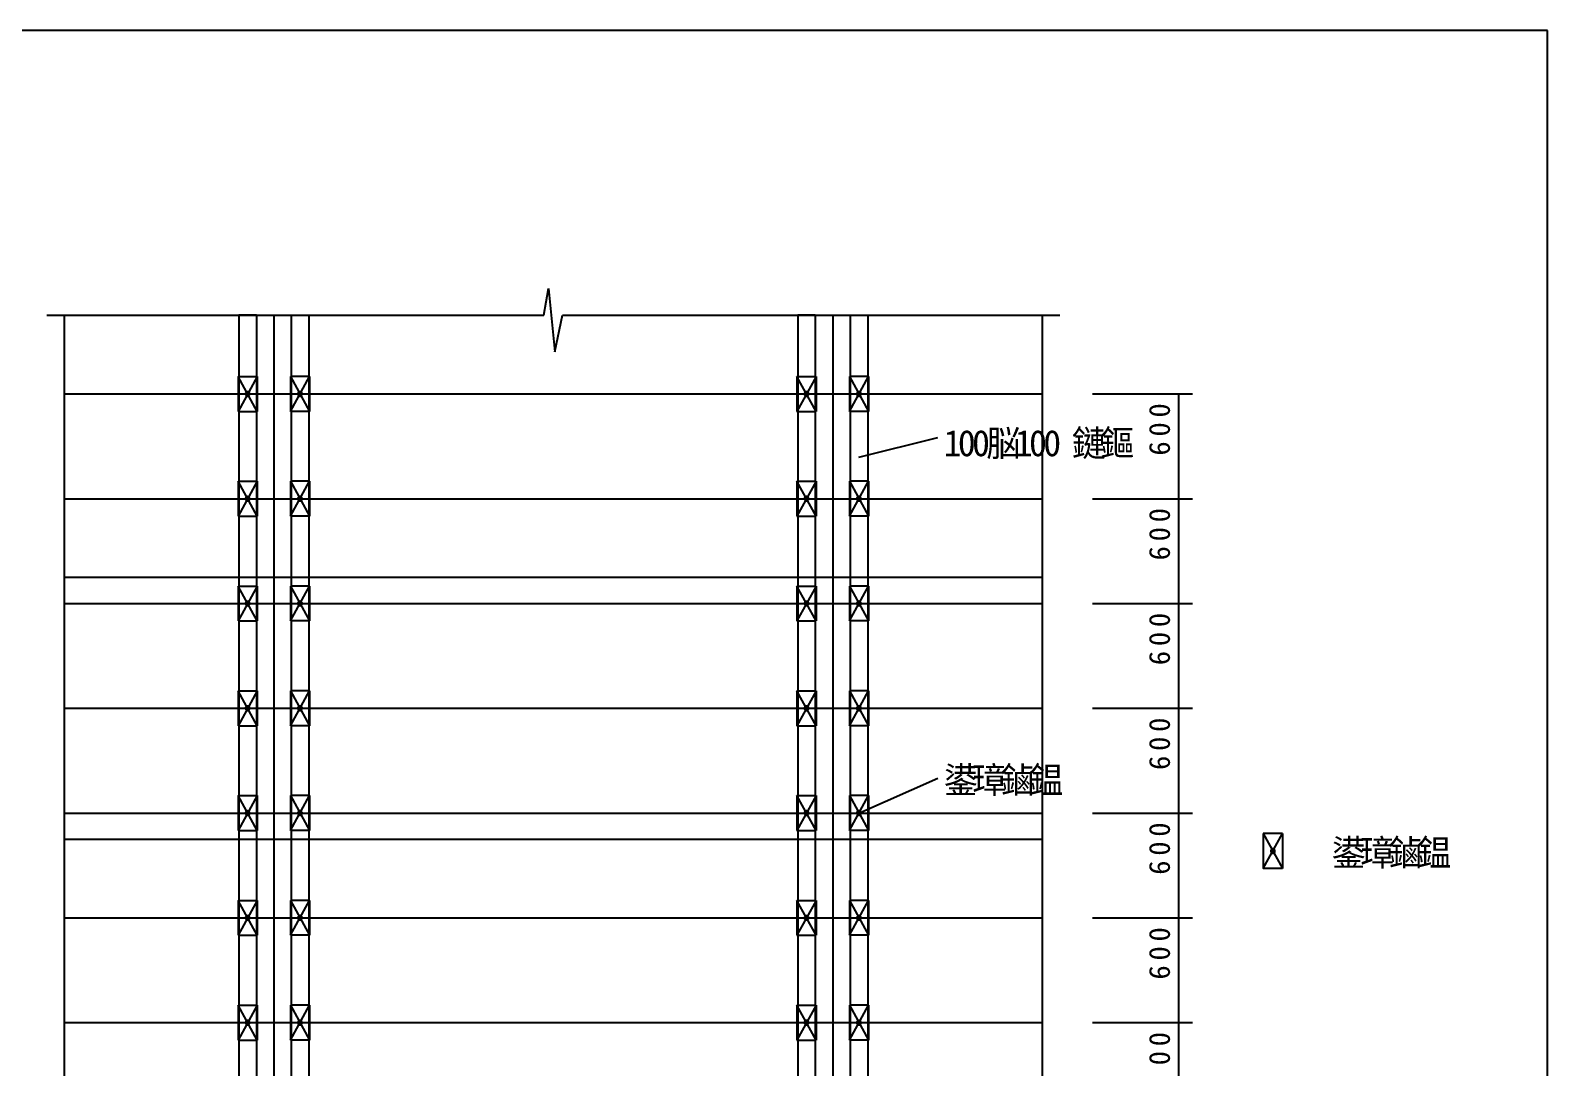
# Model space of a CAD drawing. Header units: metres. Extents: x 0 to 420, y 0 to 297.
# Drawn here: x 202.8 to 420, y 148.5 to 297 of the extents above; entities that cross this region are included whole.
import ezdxf

# ---------------------------------------------------------------- set-up
doc = ezdxf.new("R2010")
doc.units = ezdxf.units.M

msp = doc.modelspace()

# ---------------------------------------------------------------- linework, layer by layer
for p, q in [((420, 297), (0, 297)), ((420, 0), (420, 297)), ((276.3, 256.21), (276.98, 260.05)), ((276.98, 260.05), (277.91, 250.96)), ((205.17, 256.21), (276.3, 256.21)), ((207.67, 256.21), (207.67, 68.71)), ((232.67, 256.21), (232.67, 68.71)), ((235.17, 256.21), (232.67, 256.21)), ((235.17, 256.21), (235.17, 68.71)), ((237.67, 256.21), (237.67, 68.71)), ((240.17, 256.21), (240.17, 68.71)), ((240.17, 256.21), (242.67, 256.21)), ((242.67, 256.21), (242.67, 68.71)), ((277.91, 250.96), (279.01, 256.21)), ((279.01, 256.21), (350.17, 256.21)), ((312.67, 256.21), (312.67, 68.71)), ((315.17, 256.21), (312.67, 256.21)), ((315.17, 256.21), (315.17, 68.71)), ((317.67, 256.21), (317.67, 68.71)), ((320.17, 256.21), (320.17, 68.71)), ((320.17, 256.21), (322.67, 256.21)), ((322.67, 256.21), (322.67, 68.71)), ((347.67, 256.21), (347.67, 68.71)), ((232.55, 247.46), (232.55, 242.46)), ((235.3, 242.46), (232.55, 247.46)), ((235.3, 247.46), (232.55, 242.46)), ((232.55, 247.46), (235.3, 247.46)), ((235.3, 247.46), (235.3, 242.46)), ((240.05, 247.46), (240.05, 242.46)), ((240.05, 242.46), (242.8, 247.46)), ((240.05, 247.46), (242.8, 242.46)), ((242.8, 247.46), (240.05, 247.46)), ((242.8, 247.46), (242.8, 242.46)), ((315.3, 247.46), (312.55, 242.46)), ((315.3, 242.46), (312.55, 247.46)), ((312.55, 247.46), (312.55, 242.46)), ((312.55, 247.46), (315.3, 247.46)), ((315.3, 247.46), (315.3, 242.46)), ((320.05, 247.46), (322.8, 242.46)), ((320.05, 242.46), (322.8, 247.46)), ((320.05, 247.46), (320.05, 242.46)), ((322.8, 247.46), (320.05, 247.46)), ((322.8, 247.46), (322.8, 242.46)), ((207.67, 244.96), (347.67, 244.96)), ((354.87, 244.96), (369.18, 244.96)), ((367.18, 244.96), (367.18, 229.96)), ((232.55, 242.46), (235.3, 242.46)), ((242.8, 242.46), (240.05, 242.46)), ((312.55, 242.46), (315.3, 242.46)), ((322.8, 242.46), (320.05, 242.46)), ((321.42, 235.9), (332.7, 238.7)), ((232.55, 232.46), (232.55, 227.46)), ((235.3, 232.46), (232.55, 227.46)), ((235.3, 227.46), (232.55, 232.46)), ((232.55, 232.46), (235.3, 232.46)), ((235.3, 232.46), (235.3, 227.46)), ((240.05, 232.46), (242.8, 227.46)), ((240.05, 227.46), (242.8, 232.46)), ((242.8, 232.46), (240.05, 232.46)), ((240.05, 232.46), (240.05, 227.46)), ((242.8, 232.46), (242.8, 227.46)), ((312.55, 232.46), (312.55, 227.46)), ((315.3, 227.46), (312.55, 232.46)), ((315.3, 232.46), (312.55, 227.46)), ((312.55, 232.46), (315.3, 232.46)), ((315.3, 232.46), (315.3, 227.46)), ((320.05, 232.46), (320.05, 227.46)), ((320.05, 227.46), (322.8, 232.46)), ((320.05, 232.46), (322.8, 227.46)), ((322.8, 232.46), (320.05, 232.46)), ((322.8, 232.46), (322.8, 227.46)), ((207.67, 229.96), (347.67, 229.96)), ((354.87, 229.96), (369.18, 229.96)), ((354.87, 229.96), (369.18, 229.96)), ((367.18, 229.96), (367.18, 214.96)), ((232.55, 227.46), (235.3, 227.46)), ((242.8, 227.46), (240.05, 227.46)), ((312.55, 227.46), (315.3, 227.46)), ((322.8, 227.46), (320.05, 227.46)), ((207.67, 218.71), (347.67, 218.71)), ((232.55, 217.46), (232.55, 212.46)), ((235.3, 217.46), (232.55, 212.46)), ((235.3, 212.46), (232.55, 217.46)), ((232.55, 217.46), (235.3, 217.46)), ((235.3, 217.46), (235.3, 212.46)), ((240.05, 217.46), (242.8, 212.46)), ((240.05, 212.46), (242.8, 217.46)), ((240.05, 217.46), (240.05, 212.46)), ((242.8, 217.46), (240.05, 217.46)), ((242.8, 217.46), (242.8, 212.46)), ((312.55, 217.46), (312.55, 212.46)), ((315.3, 212.46), (312.55, 217.46)), ((315.3, 217.46), (312.55, 212.46)), ((312.55, 217.46), (315.3, 217.46)), ((315.3, 217.46), (315.3, 212.46)), ((320.05, 217.46), (320.05, 212.46)), ((320.05, 212.46), (322.8, 217.46)), ((320.05, 217.46), (322.8, 212.46)), ((322.8, 217.46), (320.05, 217.46)), ((322.8, 217.46), (322.8, 212.46)), ((207.67, 214.96), (347.67, 214.96)), ((354.87, 214.96), (369.18, 214.96)), ((354.87, 214.96), (369.18, 214.96)), ((367.18, 214.96), (367.18, 199.96)), ((232.55, 212.46), (235.3, 212.46)), ((242.8, 212.46), (240.05, 212.46)), ((312.55, 212.46), (315.3, 212.46)), ((322.8, 212.46), (320.05, 212.46)), ((235.3, 202.46), (232.55, 197.46)), ((235.3, 197.46), (232.55, 202.46)), ((232.55, 202.46), (235.3, 202.46)), ((232.55, 202.46), (232.55, 197.46)), ((235.3, 202.46), (235.3, 197.46)), ((240.05, 202.46), (242.8, 197.46)), ((240.05, 197.46), (242.8, 202.46)), ((242.8, 202.46), (240.05, 202.46)), ((240.05, 202.46), (240.05, 197.46)), ((242.8, 202.46), (242.8, 197.46)), ((315.3, 197.46), (312.55, 202.46)), ((315.3, 202.46), (312.55, 197.46)), ((312.55, 202.46), (315.3, 202.46)), ((312.55, 202.46), (312.55, 197.46)), ((315.3, 202.46), (315.3, 197.46)), ((320.05, 197.46), (322.8, 202.46)), ((320.05, 202.46), (322.8, 197.46)), ((322.8, 202.46), (320.05, 202.46)), ((320.05, 202.46), (320.05, 197.46)), ((322.8, 202.46), (322.8, 197.46)), ((207.67, 199.96), (347.67, 199.96)), ((354.87, 199.96), (369.18, 199.96)), ((354.87, 199.96), (369.18, 199.96)), ((367.18, 199.96), (367.18, 184.96)), ((232.55, 197.46), (235.3, 197.46)), ((242.8, 197.46), (240.05, 197.46)), ((312.55, 197.46), (315.3, 197.46)), ((322.8, 197.46), (320.05, 197.46)), ((321.42, 184.96), (332.7, 189.96)), ((235.3, 187.46), (232.55, 182.46)), ((235.3, 182.46), (232.55, 187.46)), ((232.55, 187.46), (235.3, 187.46)), ((232.55, 187.46), (232.55, 182.46)), ((235.3, 187.46), (235.3, 182.46)), ((240.05, 187.46), (242.8, 182.46)), ((240.05, 182.46), (242.8, 187.46)), ((242.8, 187.46), (240.05, 187.46)), ((240.05, 187.46), (240.05, 182.46)), ((242.8, 187.46), (242.8, 182.46)), ((315.3, 182.46), (312.55, 187.46)), ((315.3, 187.46), (312.55, 182.46)), ((312.55, 187.46), (315.3, 187.46)), ((312.55, 187.46), (312.55, 182.46)), ((315.3, 187.46), (315.3, 182.46)), ((320.05, 182.46), (322.8, 187.46)), ((320.05, 187.46), (322.8, 182.46)), ((322.8, 187.46), (320.05, 187.46)), ((320.05, 187.46), (320.05, 182.46)), ((322.8, 187.46), (322.8, 182.46)), ((207.67, 184.96), (347.67, 184.96)), ((354.87, 184.96), (369.18, 184.96)), ((354.87, 184.96), (369.18, 184.96)), ((367.18, 184.96), (367.18, 169.96)), ((232.55, 182.46), (235.3, 182.46)), ((242.8, 182.46), (240.05, 182.46)), ((312.55, 182.46), (315.3, 182.46)), ((322.8, 182.46), (320.05, 182.46)), ((207.67, 181.21), (347.67, 181.21)), ((379.3, 182.03), (379.3, 177.03)), ((379.3, 177.03), (382.05, 182.03)), ((379.3, 182.03), (382.05, 177.03)), ((382.05, 182.03), (379.3, 182.03)), ((382.05, 182.03), (382.05, 177.03)), ((382.05, 177.03), (379.3, 177.03)), ((235.3, 172.46), (232.55, 167.46)), ((235.3, 167.46), (232.55, 172.46)), ((232.55, 172.46), (235.3, 172.46)), ((232.55, 172.46), (232.55, 167.46)), ((235.3, 172.46), (235.3, 167.46)), ((240.05, 172.46), (242.8, 167.46)), ((240.05, 167.46), (242.8, 172.46)), ((242.8, 172.46), (240.05, 172.46)), ((240.05, 172.46), (240.05, 167.46)), ((242.8, 172.46), (242.8, 167.46)), ((312.55, 172.46), (312.55, 167.46)), ((315.3, 167.46), (312.55, 172.46)), ((315.3, 172.46), (312.55, 167.46)), ((312.55, 172.46), (315.3, 172.46)), ((315.3, 172.46), (315.3, 167.46)), ((320.05, 172.46), (320.05, 167.46)), ((320.05, 167.46), (322.8, 172.46)), ((320.05, 172.46), (322.8, 167.46)), ((322.8, 172.46), (320.05, 172.46)), ((322.8, 172.46), (322.8, 167.46)), ((207.67, 169.96), (347.67, 169.96)), ((354.87, 169.96), (369.18, 169.96)), ((354.87, 169.96), (369.18, 169.96)), ((367.18, 169.96), (367.18, 154.96)), ((232.55, 167.46), (235.3, 167.46)), ((242.8, 167.46), (240.05, 167.46)), ((312.55, 167.46), (315.3, 167.46)), ((322.8, 167.46), (320.05, 167.46)), ((235.3, 157.46), (232.55, 152.46)), ((235.3, 152.46), (232.55, 157.46)), ((232.55, 157.46), (235.3, 157.46)), ((232.55, 157.46), (232.55, 152.46)), ((235.3, 157.46), (235.3, 152.46)), ((240.05, 157.46), (242.8, 152.46)), ((240.05, 152.46), (242.8, 157.46)), ((242.8, 157.46), (240.05, 157.46)), ((240.05, 157.46), (240.05, 152.46)), ((242.8, 157.46), (242.8, 152.46)), ((312.55, 157.46), (312.55, 152.46)), ((315.3, 152.46), (312.55, 157.46)), ((315.3, 157.46), (312.55, 152.46)), ((312.55, 157.46), (315.3, 157.46)), ((315.3, 157.46), (315.3, 152.46)), ((320.05, 157.46), (320.05, 152.46)), ((320.05, 152.46), (322.8, 157.46)), ((320.05, 157.46), (322.8, 152.46)), ((322.8, 157.46), (320.05, 157.46)), ((322.8, 157.46), (322.8, 152.46)), ((207.67, 154.96), (347.67, 154.96)), ((354.87, 154.96), (369.18, 154.96)), ((354.87, 154.96), (369.18, 154.96)), ((367.18, 154.96), (367.18, 139.96)), ((232.55, 152.46), (235.3, 152.46)), ((242.8, 152.46), (240.05, 152.46)), ((312.55, 152.46), (315.3, 152.46)), ((322.8, 152.46), (320.05, 152.46))]:
    msp.add_line(p, q)
for points in [[(234.22, 244.96), (234.22, 244.99), (234.22, 245.02), (234.21, 245.05), (234.2, 245.07), (234.19, 245.1), (234.17, 245.13), (234.15, 245.15), (234.13, 245.17), (234.11, 245.19), (234.09, 245.21), (234.06, 245.22), (234.04, 245.24), (234.01, 245.25), (233.98, 245.25), (233.95, 245.26), (233.92, 245.26), (233.89, 245.26), (233.86, 245.25), (233.83, 245.25), (233.81, 245.24), (233.78, 245.22), (233.75, 245.21), (233.73, 245.19), (233.71, 245.17), (233.69, 245.15), (233.67, 245.13), (233.66, 245.1), (233.64, 245.07), (233.63, 245.05), (233.63, 245.02), (233.62, 244.99), (233.62, 244.96), (233.62, 244.96)], [(233.62, 244.96), (233.62, 244.93), (233.63, 244.9), (233.63, 244.87), (233.64, 244.84), (233.66, 244.82), (233.67, 244.79), (233.69, 244.77), (233.71, 244.75), (233.73, 244.73), (233.75, 244.71), (233.78, 244.69), (233.81, 244.68), (233.83, 244.67), (233.86, 244.66), (233.89, 244.66), (233.92, 244.66), (233.95, 244.66), (233.98, 244.66), (234.01, 244.67), (234.04, 244.68), (234.06, 244.69), (234.09, 244.71), (234.11, 244.73), (234.13, 244.75), (234.15, 244.77), (234.17, 244.79), (234.19, 244.82), (234.2, 244.84), (234.21, 244.87), (234.22, 244.9), (234.22, 244.93), (234.22, 244.96), (234.22, 244.96)], [(241.72, 244.96), (241.72, 244.99), (241.72, 245.02), (241.71, 245.05), (241.7, 245.07), (241.69, 245.1), (241.67, 245.13), (241.65, 245.15), (241.63, 245.17), (241.61, 245.19), (241.59, 245.21), (241.56, 245.22), (241.54, 245.24), (241.51, 245.25), (241.48, 245.25), (241.45, 245.26), (241.42, 245.26), (241.39, 245.26), (241.36, 245.25), (241.33, 245.25), (241.31, 245.24), (241.28, 245.22), (241.25, 245.21), (241.23, 245.19), (241.21, 245.17), (241.19, 245.15), (241.17, 245.13), (241.16, 245.1), (241.14, 245.07), (241.13, 245.05), (241.13, 245.02), (241.12, 244.99), (241.12, 244.96), (241.12, 244.96)], [(241.12, 244.96), (241.12, 244.93), (241.13, 244.9), (241.13, 244.87), (241.14, 244.84), (241.16, 244.82), (241.17, 244.79), (241.19, 244.77), (241.21, 244.75), (241.23, 244.73), (241.25, 244.71), (241.28, 244.69), (241.31, 244.68), (241.33, 244.67), (241.36, 244.66), (241.39, 244.66), (241.42, 244.66), (241.45, 244.66), (241.48, 244.66), (241.51, 244.67), (241.54, 244.68), (241.56, 244.69), (241.59, 244.71), (241.61, 244.73), (241.63, 244.75), (241.65, 244.77), (241.67, 244.79), (241.69, 244.82), (241.7, 244.84), (241.71, 244.87), (241.72, 244.9), (241.72, 244.93), (241.72, 244.96), (241.72, 244.96)], [(314.22, 244.96), (314.22, 244.99), (314.22, 245.02), (314.21, 245.05), (314.2, 245.07), (314.19, 245.1), (314.17, 245.13), (314.15, 245.15), (314.13, 245.17), (314.11, 245.19), (314.09, 245.21), (314.06, 245.22), (314.04, 245.24), (314.01, 245.25), (313.98, 245.25), (313.95, 245.26), (313.92, 245.26), (313.89, 245.26), (313.86, 245.25), (313.83, 245.25), (313.81, 245.24), (313.78, 245.22), (313.76, 245.21), (313.73, 245.19), (313.71, 245.17), (313.69, 245.15), (313.67, 245.13), (313.66, 245.1), (313.64, 245.07), (313.63, 245.05), (313.63, 245.02), (313.62, 244.99), (313.62, 244.96), (313.62, 244.96)], [(313.62, 244.96), (313.62, 244.93), (313.63, 244.9), (313.63, 244.87), (313.64, 244.84), (313.66, 244.82), (313.67, 244.79), (313.69, 244.77), (313.71, 244.75), (313.73, 244.73), (313.76, 244.71), (313.78, 244.69), (313.81, 244.68), (313.83, 244.67), (313.86, 244.66), (313.89, 244.66), (313.92, 244.66), (313.95, 244.66), (313.98, 244.66), (314.01, 244.67), (314.04, 244.68), (314.06, 244.69), (314.09, 244.71), (314.11, 244.73), (314.13, 244.75), (314.15, 244.77), (314.17, 244.79), (314.19, 244.82), (314.2, 244.84), (314.21, 244.87), (314.22, 244.9), (314.22, 244.93), (314.22, 244.96), (314.22, 244.96)], [(321.72, 244.96), (321.72, 244.99), (321.72, 245.02), (321.71, 245.05), (321.7, 245.07), (321.69, 245.1), (321.67, 245.13), (321.65, 245.15), (321.63, 245.17), (321.61, 245.19), (321.59, 245.21), (321.56, 245.22), (321.54, 245.24), (321.51, 245.25), (321.48, 245.25), (321.45, 245.26), (321.42, 245.26), (321.39, 245.26), (321.36, 245.25), (321.33, 245.25), (321.31, 245.24), (321.28, 245.22), (321.25, 245.21), (321.23, 245.19), (321.21, 245.17), (321.19, 245.15), (321.17, 245.13), (321.16, 245.1), (321.14, 245.07), (321.13, 245.05), (321.13, 245.02), (321.12, 244.99), (321.12, 244.96), (321.12, 244.96)], [(321.12, 244.96), (321.12, 244.93), (321.13, 244.9), (321.13, 244.87), (321.14, 244.84), (321.16, 244.82), (321.17, 244.79), (321.19, 244.77), (321.21, 244.75), (321.23, 244.73), (321.25, 244.71), (321.28, 244.69), (321.31, 244.68), (321.33, 244.67), (321.36, 244.66), (321.39, 244.66), (321.42, 244.66), (321.45, 244.66), (321.48, 244.66), (321.51, 244.67), (321.54, 244.68), (321.56, 244.69), (321.59, 244.71), (321.61, 244.73), (321.63, 244.75), (321.65, 244.77), (321.67, 244.79), (321.69, 244.82), (321.7, 244.84), (321.71, 244.87), (321.72, 244.9), (321.72, 244.93), (321.72, 244.96), (321.72, 244.96)], [(234.22, 229.96), (234.22, 229.99), (234.22, 230.02), (234.21, 230.05), (234.2, 230.07), (234.19, 230.1), (234.17, 230.13), (234.15, 230.15), (234.13, 230.17), (234.11, 230.19), (234.09, 230.21), (234.06, 230.22), (234.04, 230.24), (234.01, 230.25), (233.98, 230.25), (233.95, 230.26), (233.92, 230.26), (233.89, 230.26), (233.86, 230.25), (233.83, 230.25), (233.81, 230.24), (233.78, 230.22), (233.75, 230.21), (233.73, 230.19), (233.71, 230.17), (233.69, 230.15), (233.67, 230.13), (233.66, 230.1), (233.64, 230.07), (233.63, 230.05), (233.63, 230.02), (233.62, 229.99), (233.62, 229.96), (233.62, 229.96)], [(241.72, 229.96), (241.72, 229.99), (241.72, 230.02), (241.71, 230.05), (241.7, 230.07), (241.69, 230.1), (241.67, 230.13), (241.65, 230.15), (241.63, 230.17), (241.61, 230.19), (241.59, 230.21), (241.56, 230.22), (241.54, 230.24), (241.51, 230.25), (241.48, 230.25), (241.45, 230.26), (241.42, 230.26), (241.39, 230.26), (241.36, 230.25), (241.33, 230.25), (241.31, 230.24), (241.28, 230.22), (241.25, 230.21), (241.23, 230.19), (241.21, 230.17), (241.19, 230.15), (241.17, 230.13), (241.16, 230.1), (241.14, 230.07), (241.13, 230.05), (241.13, 230.02), (241.12, 229.99), (241.12, 229.96), (241.12, 229.96)], [(314.22, 229.96), (314.22, 229.99), (314.22, 230.02), (314.21, 230.05), (314.2, 230.07), (314.19, 230.1), (314.17, 230.13), (314.15, 230.15), (314.13, 230.17), (314.11, 230.19), (314.09, 230.21), (314.06, 230.22), (314.04, 230.24), (314.01, 230.25), (313.98, 230.25), (313.95, 230.26), (313.92, 230.26), (313.89, 230.26), (313.86, 230.25), (313.83, 230.25), (313.81, 230.24), (313.78, 230.22), (313.76, 230.21), (313.73, 230.19), (313.71, 230.17), (313.69, 230.15), (313.67, 230.13), (313.66, 230.1), (313.64, 230.07), (313.63, 230.05), (313.63, 230.02), (313.62, 229.99), (313.62, 229.96), (313.62, 229.96)], [(321.72, 229.96), (321.72, 229.99), (321.72, 230.02), (321.71, 230.05), (321.7, 230.07), (321.69, 230.1), (321.67, 230.13), (321.65, 230.15), (321.63, 230.17), (321.61, 230.19), (321.59, 230.21), (321.56, 230.22), (321.54, 230.24), (321.51, 230.25), (321.48, 230.25), (321.45, 230.26), (321.42, 230.26), (321.39, 230.26), (321.36, 230.25), (321.33, 230.25), (321.31, 230.24), (321.28, 230.22), (321.25, 230.21), (321.23, 230.19), (321.21, 230.17), (321.19, 230.15), (321.17, 230.13), (321.16, 230.1), (321.14, 230.07), (321.13, 230.05), (321.13, 230.02), (321.12, 229.99), (321.12, 229.96), (321.12, 229.96)], [(233.62, 229.96), (233.62, 229.93), (233.63, 229.9), (233.63, 229.87), (233.64, 229.84), (233.66, 229.82), (233.67, 229.79), (233.69, 229.77), (233.71, 229.75), (233.73, 229.73), (233.75, 229.71), (233.78, 229.69), (233.81, 229.68), (233.83, 229.67), (233.86, 229.66), (233.89, 229.66), (233.92, 229.66), (233.95, 229.66), (233.98, 229.66), (234.01, 229.67), (234.04, 229.68), (234.06, 229.69), (234.09, 229.71), (234.11, 229.73), (234.13, 229.75), (234.15, 229.77), (234.17, 229.79), (234.19, 229.82), (234.2, 229.84), (234.21, 229.87), (234.22, 229.9), (234.22, 229.93), (234.22, 229.96), (234.22, 229.96)], [(241.12, 229.96), (241.12, 229.93), (241.13, 229.9), (241.13, 229.87), (241.14, 229.84), (241.16, 229.82), (241.17, 229.79), (241.19, 229.77), (241.21, 229.75), (241.23, 229.73), (241.25, 229.71), (241.28, 229.69), (241.31, 229.68), (241.33, 229.67), (241.36, 229.66), (241.39, 229.66), (241.42, 229.66), (241.45, 229.66), (241.48, 229.66), (241.51, 229.67), (241.54, 229.68), (241.56, 229.69), (241.59, 229.71), (241.61, 229.73), (241.63, 229.75), (241.65, 229.77), (241.67, 229.79), (241.69, 229.82), (241.7, 229.84), (241.71, 229.87), (241.72, 229.9), (241.72, 229.93), (241.72, 229.96), (241.72, 229.96)], [(313.62, 229.96), (313.62, 229.93), (313.63, 229.9), (313.63, 229.87), (313.64, 229.84), (313.66, 229.82), (313.67, 229.79), (313.69, 229.77), (313.71, 229.75), (313.73, 229.73), (313.76, 229.71), (313.78, 229.69), (313.81, 229.68), (313.83, 229.67), (313.86, 229.66), (313.89, 229.66), (313.92, 229.66), (313.95, 229.66), (313.98, 229.66), (314.01, 229.67), (314.04, 229.68), (314.06, 229.69), (314.09, 229.71), (314.11, 229.73), (314.13, 229.75), (314.15, 229.77), (314.17, 229.79), (314.19, 229.82), (314.2, 229.84), (314.21, 229.87), (314.22, 229.9), (314.22, 229.93), (314.22, 229.96), (314.22, 229.96)], [(321.12, 229.96), (321.12, 229.93), (321.13, 229.9), (321.13, 229.87), (321.14, 229.84), (321.16, 229.82), (321.17, 229.79), (321.19, 229.77), (321.21, 229.75), (321.23, 229.73), (321.25, 229.71), (321.28, 229.69), (321.31, 229.68), (321.33, 229.67), (321.36, 229.66), (321.39, 229.66), (321.42, 229.66), (321.45, 229.66), (321.48, 229.66), (321.51, 229.67), (321.54, 229.68), (321.56, 229.69), (321.59, 229.71), (321.61, 229.73), (321.63, 229.75), (321.65, 229.77), (321.67, 229.79), (321.69, 229.82), (321.7, 229.84), (321.71, 229.87), (321.72, 229.9), (321.72, 229.93), (321.72, 229.96), (321.72, 229.96)], [(234.22, 214.96), (234.22, 214.99), (234.22, 215.02), (234.21, 215.05), (234.2, 215.07), (234.19, 215.1), (234.17, 215.13), (234.15, 215.15), (234.13, 215.17), (234.11, 215.19), (234.09, 215.21), (234.06, 215.22), (234.04, 215.24), (234.01, 215.25), (233.98, 215.25), (233.95, 215.26), (233.92, 215.26), (233.89, 215.26), (233.86, 215.25), (233.83, 215.25), (233.81, 215.24), (233.78, 215.22), (233.75, 215.21), (233.73, 215.19), (233.71, 215.17), (233.69, 215.15), (233.67, 215.13), (233.66, 215.1), (233.64, 215.07), (233.63, 215.05), (233.63, 215.02), (233.62, 214.99), (233.62, 214.96), (233.62, 214.96)], [(241.72, 214.96), (241.72, 214.99), (241.72, 215.02), (241.71, 215.05), (241.7, 215.07), (241.69, 215.1), (241.67, 215.13), (241.65, 215.15), (241.63, 215.17), (241.61, 215.19), (241.59, 215.21), (241.56, 215.22), (241.54, 215.24), (241.51, 215.25), (241.48, 215.25), (241.45, 215.26), (241.42, 215.26), (241.39, 215.26), (241.36, 215.25), (241.33, 215.25), (241.31, 215.24), (241.28, 215.22), (241.25, 215.21), (241.23, 215.19), (241.21, 215.17), (241.19, 215.15), (241.17, 215.13), (241.16, 215.1), (241.14, 215.07), (241.13, 215.05), (241.13, 215.02), (241.12, 214.99), (241.12, 214.96), (241.12, 214.96)], [(314.22, 214.96), (314.22, 214.99), (314.22, 215.02), (314.21, 215.05), (314.2, 215.07), (314.19, 215.1), (314.17, 215.13), (314.15, 215.15), (314.13, 215.17), (314.11, 215.19), (314.09, 215.21), (314.06, 215.22), (314.04, 215.24), (314.01, 215.25), (313.98, 215.25), (313.95, 215.26), (313.92, 215.26), (313.89, 215.26), (313.86, 215.25), (313.83, 215.25), (313.81, 215.24), (313.78, 215.22), (313.76, 215.21), (313.73, 215.19), (313.71, 215.17), (313.69, 215.15), (313.67, 215.13), (313.66, 215.1), (313.64, 215.07), (313.63, 215.05), (313.63, 215.02), (313.62, 214.99), (313.62, 214.96), (313.62, 214.96)], [(321.72, 214.96), (321.72, 214.99), (321.72, 215.02), (321.71, 215.05), (321.7, 215.07), (321.69, 215.1), (321.67, 215.13), (321.65, 215.15), (321.63, 215.17), (321.61, 215.19), (321.59, 215.21), (321.56, 215.22), (321.54, 215.24), (321.51, 215.25), (321.48, 215.25), (321.45, 215.26), (321.42, 215.26), (321.39, 215.26), (321.36, 215.25), (321.33, 215.25), (321.31, 215.24), (321.28, 215.22), (321.25, 215.21), (321.23, 215.19), (321.21, 215.17), (321.19, 215.15), (321.17, 215.13), (321.16, 215.1), (321.14, 215.07), (321.13, 215.05), (321.13, 215.02), (321.12, 214.99), (321.12, 214.96), (321.12, 214.96)], [(233.62, 214.96), (233.62, 214.93), (233.63, 214.9), (233.63, 214.87), (233.64, 214.84), (233.66, 214.82), (233.67, 214.79), (233.69, 214.77), (233.71, 214.75), (233.73, 214.73), (233.75, 214.71), (233.78, 214.69), (233.81, 214.68), (233.83, 214.67), (233.86, 214.66), (233.89, 214.66), (233.92, 214.66), (233.95, 214.66), (233.98, 214.66), (234.01, 214.67), (234.04, 214.68), (234.06, 214.69), (234.09, 214.71), (234.11, 214.73), (234.13, 214.75), (234.15, 214.77), (234.17, 214.79), (234.19, 214.82), (234.2, 214.84), (234.21, 214.87), (234.22, 214.9), (234.22, 214.93), (234.22, 214.96), (234.22, 214.96)], [(241.12, 214.96), (241.12, 214.93), (241.13, 214.9), (241.13, 214.87), (241.14, 214.84), (241.16, 214.82), (241.17, 214.79), (241.19, 214.77), (241.21, 214.75), (241.23, 214.73), (241.25, 214.71), (241.28, 214.69), (241.31, 214.68), (241.33, 214.67), (241.36, 214.66), (241.39, 214.66), (241.42, 214.66), (241.45, 214.66), (241.48, 214.66), (241.51, 214.67), (241.54, 214.68), (241.56, 214.69), (241.59, 214.71), (241.61, 214.73), (241.63, 214.75), (241.65, 214.77), (241.67, 214.79), (241.69, 214.82), (241.7, 214.84), (241.71, 214.87), (241.72, 214.9), (241.72, 214.93), (241.72, 214.96), (241.72, 214.96)], [(313.62, 214.96), (313.62, 214.93), (313.63, 214.9), (313.63, 214.87), (313.64, 214.84), (313.66, 214.82), (313.67, 214.79), (313.69, 214.77), (313.71, 214.75), (313.73, 214.73), (313.76, 214.71), (313.78, 214.69), (313.81, 214.68), (313.83, 214.67), (313.86, 214.66), (313.89, 214.66), (313.92, 214.66), (313.95, 214.66), (313.98, 214.66), (314.01, 214.67), (314.04, 214.68), (314.06, 214.69), (314.09, 214.71), (314.11, 214.73), (314.13, 214.75), (314.15, 214.77), (314.17, 214.79), (314.19, 214.82), (314.2, 214.84), (314.21, 214.87), (314.22, 214.9), (314.22, 214.93), (314.22, 214.96), (314.22, 214.96)], [(321.12, 214.96), (321.12, 214.93), (321.13, 214.9), (321.13, 214.87), (321.14, 214.84), (321.16, 214.82), (321.17, 214.79), (321.19, 214.77), (321.21, 214.75), (321.23, 214.73), (321.25, 214.71), (321.28, 214.69), (321.31, 214.68), (321.33, 214.67), (321.36, 214.66), (321.39, 214.66), (321.42, 214.66), (321.45, 214.66), (321.48, 214.66), (321.51, 214.67), (321.54, 214.68), (321.56, 214.69), (321.59, 214.71), (321.61, 214.73), (321.63, 214.75), (321.65, 214.77), (321.67, 214.79), (321.69, 214.82), (321.7, 214.84), (321.71, 214.87), (321.72, 214.9), (321.72, 214.93), (321.72, 214.96), (321.72, 214.96)], [(234.22, 199.96), (234.22, 199.99), (234.22, 200.02), (234.21, 200.05), (234.2, 200.07), (234.19, 200.1), (234.17, 200.13), (234.15, 200.15), (234.13, 200.17), (234.11, 200.19), (234.09, 200.21), (234.06, 200.22), (234.04, 200.24), (234.01, 200.25), (233.98, 200.25), (233.95, 200.26), (233.92, 200.26), (233.89, 200.26), (233.86, 200.25), (233.83, 200.25), (233.81, 200.24), (233.78, 200.22), (233.75, 200.21), (233.73, 200.19), (233.71, 200.17), (233.69, 200.15), (233.67, 200.13), (233.66, 200.1), (233.64, 200.07), (233.63, 200.05), (233.63, 200.02), (233.62, 199.99), (233.62, 199.96), (233.62, 199.96)], [(233.62, 199.96), (233.62, 199.93), (233.63, 199.9), (233.63, 199.87), (233.64, 199.84), (233.66, 199.82), (233.67, 199.79), (233.69, 199.77), (233.71, 199.75), (233.73, 199.73), (233.75, 199.71), (233.78, 199.69), (233.81, 199.68), (233.83, 199.67), (233.86, 199.66), (233.89, 199.66), (233.92, 199.66), (233.95, 199.66), (233.98, 199.66), (234.01, 199.67), (234.04, 199.68), (234.06, 199.69), (234.09, 199.71), (234.11, 199.73), (234.13, 199.75), (234.15, 199.77), (234.17, 199.79), (234.19, 199.82), (234.2, 199.84), (234.21, 199.87), (234.22, 199.9), (234.22, 199.93), (234.22, 199.96), (234.22, 199.96)], [(241.72, 199.96), (241.72, 199.99), (241.72, 200.02), (241.71, 200.05), (241.7, 200.07), (241.69, 200.1), (241.67, 200.13), (241.65, 200.15), (241.63, 200.17), (241.61, 200.19), (241.59, 200.21), (241.56, 200.22), (241.54, 200.24), (241.51, 200.25), (241.48, 200.25), (241.45, 200.26), (241.42, 200.26), (241.39, 200.26), (241.36, 200.25), (241.33, 200.25), (241.31, 200.24), (241.28, 200.22), (241.25, 200.21), (241.23, 200.19), (241.21, 200.17), (241.19, 200.15), (241.17, 200.13), (241.16, 200.1), (241.14, 200.07), (241.13, 200.05), (241.13, 200.02), (241.12, 199.99), (241.12, 199.96), (241.12, 199.96)], [(241.12, 199.96), (241.12, 199.93), (241.13, 199.9), (241.13, 199.87), (241.14, 199.84), (241.16, 199.82), (241.17, 199.79), (241.19, 199.77), (241.21, 199.75), (241.23, 199.73), (241.25, 199.71), (241.28, 199.69), (241.31, 199.68), (241.33, 199.67), (241.36, 199.66), (241.39, 199.66), (241.42, 199.66), (241.45, 199.66), (241.48, 199.66), (241.51, 199.67), (241.54, 199.68), (241.56, 199.69), (241.59, 199.71), (241.61, 199.73), (241.63, 199.75), (241.65, 199.77), (241.67, 199.79), (241.69, 199.82), (241.7, 199.84), (241.71, 199.87), (241.72, 199.9), (241.72, 199.93), (241.72, 199.96), (241.72, 199.96)], [(314.22, 199.96), (314.22, 199.99), (314.22, 200.02), (314.21, 200.05), (314.2, 200.07), (314.19, 200.1), (314.17, 200.13), (314.15, 200.15), (314.13, 200.17), (314.11, 200.19), (314.09, 200.21), (314.06, 200.22), (314.04, 200.24), (314.01, 200.25), (313.98, 200.25), (313.95, 200.26), (313.92, 200.26), (313.89, 200.26), (313.86, 200.25), (313.83, 200.25), (313.81, 200.24), (313.78, 200.22), (313.76, 200.21), (313.73, 200.19), (313.71, 200.17), (313.69, 200.15), (313.67, 200.13), (313.66, 200.1), (313.64, 200.07), (313.63, 200.05), (313.63, 200.02), (313.62, 199.99), (313.62, 199.96), (313.62, 199.96)], [(313.62, 199.96), (313.62, 199.93), (313.63, 199.9), (313.63, 199.87), (313.64, 199.84), (313.66, 199.82), (313.67, 199.79), (313.69, 199.77), (313.71, 199.75), (313.73, 199.73), (313.76, 199.71), (313.78, 199.69), (313.81, 199.68), (313.83, 199.67), (313.86, 199.66), (313.89, 199.66), (313.92, 199.66), (313.95, 199.66), (313.98, 199.66), (314.01, 199.67), (314.04, 199.68), (314.06, 199.69), (314.09, 199.71), (314.11, 199.73), (314.13, 199.75), (314.15, 199.77), (314.17, 199.79), (314.19, 199.82), (314.2, 199.84), (314.21, 199.87), (314.22, 199.9), (314.22, 199.93), (314.22, 199.96), (314.22, 199.96)], [(321.72, 199.96), (321.72, 199.99), (321.72, 200.02), (321.71, 200.05), (321.7, 200.07), (321.69, 200.1), (321.67, 200.13), (321.65, 200.15), (321.63, 200.17), (321.61, 200.19), (321.59, 200.21), (321.56, 200.22), (321.54, 200.24), (321.51, 200.25), (321.48, 200.25), (321.45, 200.26), (321.42, 200.26), (321.39, 200.26), (321.36, 200.25), (321.33, 200.25), (321.31, 200.24), (321.28, 200.22), (321.25, 200.21), (321.23, 200.19), (321.21, 200.17), (321.19, 200.15), (321.17, 200.13), (321.16, 200.1), (321.14, 200.07), (321.13, 200.05), (321.13, 200.02), (321.12, 199.99), (321.12, 199.96), (321.12, 199.96)], [(321.12, 199.96), (321.12, 199.93), (321.13, 199.9), (321.13, 199.87), (321.14, 199.84), (321.16, 199.82), (321.17, 199.79), (321.19, 199.77), (321.21, 199.75), (321.23, 199.73), (321.25, 199.71), (321.28, 199.69), (321.31, 199.68), (321.33, 199.67), (321.36, 199.66), (321.39, 199.66), (321.42, 199.66), (321.45, 199.66), (321.48, 199.66), (321.51, 199.67), (321.54, 199.68), (321.56, 199.69), (321.59, 199.71), (321.61, 199.73), (321.63, 199.75), (321.65, 199.77), (321.67, 199.79), (321.69, 199.82), (321.7, 199.84), (321.71, 199.87), (321.72, 199.9), (321.72, 199.93), (321.72, 199.96), (321.72, 199.96)], [(234.22, 184.96), (234.22, 184.99), (234.22, 185.02), (234.21, 185.05), (234.2, 185.07), (234.19, 185.1), (234.17, 185.13), (234.15, 185.15), (234.13, 185.17), (234.11, 185.19), (234.09, 185.21), (234.06, 185.22), (234.04, 185.24), (234.01, 185.25), (233.98, 185.25), (233.95, 185.26), (233.92, 185.26), (233.89, 185.26), (233.86, 185.25), (233.83, 185.25), (233.81, 185.24), (233.78, 185.22), (233.75, 185.21), (233.73, 185.19), (233.71, 185.17), (233.69, 185.15), (233.67, 185.13), (233.66, 185.1), (233.64, 185.07), (233.63, 185.05), (233.63, 185.02), (233.62, 184.99), (233.62, 184.96), (233.62, 184.96)], [(233.62, 184.96), (233.62, 184.93), (233.63, 184.9), (233.63, 184.87), (233.64, 184.84), (233.66, 184.82), (233.67, 184.79), (233.69, 184.77), (233.71, 184.75), (233.73, 184.73), (233.75, 184.71), (233.78, 184.69), (233.81, 184.68), (233.83, 184.67), (233.86, 184.66), (233.89, 184.66), (233.92, 184.66), (233.95, 184.66), (233.98, 184.66), (234.01, 184.67), (234.04, 184.68), (234.06, 184.69), (234.09, 184.71), (234.11, 184.73), (234.13, 184.75), (234.15, 184.77), (234.17, 184.79), (234.19, 184.82), (234.2, 184.84), (234.21, 184.87), (234.22, 184.9), (234.22, 184.93), (234.22, 184.96), (234.22, 184.96)], [(241.72, 184.96), (241.72, 184.99), (241.72, 185.02), (241.71, 185.05), (241.7, 185.07), (241.69, 185.1), (241.67, 185.13), (241.65, 185.15), (241.63, 185.17), (241.61, 185.19), (241.59, 185.21), (241.56, 185.22), (241.54, 185.24), (241.51, 185.25), (241.48, 185.25), (241.45, 185.26), (241.42, 185.26), (241.39, 185.26), (241.36, 185.25), (241.33, 185.25), (241.31, 185.24), (241.28, 185.22), (241.25, 185.21), (241.23, 185.19), (241.21, 185.17), (241.19, 185.15), (241.17, 185.13), (241.16, 185.1), (241.14, 185.07), (241.13, 185.05), (241.13, 185.02), (241.12, 184.99), (241.12, 184.96), (241.12, 184.96)], [(241.12, 184.96), (241.12, 184.93), (241.13, 184.9), (241.13, 184.87), (241.14, 184.84), (241.16, 184.82), (241.17, 184.79), (241.19, 184.77), (241.21, 184.75), (241.23, 184.73), (241.25, 184.71), (241.28, 184.69), (241.31, 184.68), (241.33, 184.67), (241.36, 184.66), (241.39, 184.66), (241.42, 184.66), (241.45, 184.66), (241.48, 184.66), (241.51, 184.67), (241.54, 184.68), (241.56, 184.69), (241.59, 184.71), (241.61, 184.73), (241.63, 184.75), (241.65, 184.77), (241.67, 184.79), (241.69, 184.82), (241.7, 184.84), (241.71, 184.87), (241.72, 184.9), (241.72, 184.93), (241.72, 184.96), (241.72, 184.96)], [(314.22, 184.96), (314.22, 184.99), (314.22, 185.02), (314.21, 185.05), (314.2, 185.07), (314.19, 185.1), (314.17, 185.13), (314.15, 185.15), (314.13, 185.17), (314.11, 185.19), (314.09, 185.21), (314.06, 185.22), (314.04, 185.24), (314.01, 185.25), (313.98, 185.25), (313.95, 185.26), (313.92, 185.26), (313.89, 185.26), (313.86, 185.25), (313.83, 185.25), (313.81, 185.24), (313.78, 185.22), (313.76, 185.21), (313.73, 185.19), (313.71, 185.17), (313.69, 185.15), (313.67, 185.13), (313.66, 185.1), (313.64, 185.07), (313.63, 185.05), (313.63, 185.02), (313.62, 184.99), (313.62, 184.96), (313.62, 184.96)], [(313.62, 184.96), (313.62, 184.93), (313.63, 184.9), (313.63, 184.87), (313.64, 184.84), (313.66, 184.82), (313.67, 184.79), (313.69, 184.77), (313.71, 184.75), (313.73, 184.73), (313.76, 184.71), (313.78, 184.69), (313.81, 184.68), (313.83, 184.67), (313.86, 184.66), (313.89, 184.66), (313.92, 184.66), (313.95, 184.66), (313.98, 184.66), (314.01, 184.67), (314.04, 184.68), (314.06, 184.69), (314.09, 184.71), (314.11, 184.73), (314.13, 184.75), (314.15, 184.77), (314.17, 184.79), (314.19, 184.82), (314.2, 184.84), (314.21, 184.87), (314.22, 184.9), (314.22, 184.93), (314.22, 184.96), (314.22, 184.96)], [(321.72, 184.96), (321.72, 184.99), (321.72, 185.02), (321.71, 185.05), (321.7, 185.07), (321.69, 185.1), (321.67, 185.13), (321.65, 185.15), (321.63, 185.17), (321.61, 185.19), (321.59, 185.21), (321.56, 185.22), (321.54, 185.24), (321.51, 185.25), (321.48, 185.25), (321.45, 185.26), (321.42, 185.26), (321.39, 185.26), (321.36, 185.25), (321.33, 185.25), (321.31, 185.24), (321.28, 185.22), (321.25, 185.21), (321.23, 185.19), (321.21, 185.17), (321.19, 185.15), (321.17, 185.13), (321.16, 185.1), (321.14, 185.07), (321.13, 185.05), (321.13, 185.02), (321.12, 184.99), (321.12, 184.96), (321.12, 184.96)], [(321.12, 184.96), (321.12, 184.93), (321.13, 184.9), (321.13, 184.87), (321.14, 184.84), (321.16, 184.82), (321.17, 184.79), (321.19, 184.77), (321.21, 184.75), (321.23, 184.73), (321.25, 184.71), (321.28, 184.69), (321.31, 184.68), (321.33, 184.67), (321.36, 184.66), (321.39, 184.66), (321.42, 184.66), (321.45, 184.66), (321.48, 184.66), (321.51, 184.67), (321.54, 184.68), (321.56, 184.69), (321.59, 184.71), (321.61, 184.73), (321.63, 184.75), (321.65, 184.77), (321.67, 184.79), (321.69, 184.82), (321.7, 184.84), (321.71, 184.87), (321.72, 184.9), (321.72, 184.93), (321.72, 184.96), (321.72, 184.96)], [(380.97, 179.53), (380.97, 179.56), (380.97, 179.58), (380.96, 179.61), (380.95, 179.64), (380.94, 179.67), (380.92, 179.69), (380.9, 179.72), (380.88, 179.74), (380.86, 179.76), (380.84, 179.78), (380.81, 179.79), (380.79, 179.8), (380.76, 179.81), (380.73, 179.82), (380.7, 179.82), (380.67, 179.83), (380.64, 179.82), (380.61, 179.82), (380.59, 179.81), (380.56, 179.8), (380.53, 179.79), (380.51, 179.78), (380.48, 179.76), (380.46, 179.74), (380.44, 179.72), (380.42, 179.69), (380.41, 179.67), (380.4, 179.64), (380.39, 179.61), (380.38, 179.58), (380.37, 179.56), (380.37, 179.53), (380.37, 179.53)], [(380.37, 179.53), (380.37, 179.5), (380.38, 179.47), (380.39, 179.44), (380.4, 179.41), (380.41, 179.38), (380.42, 179.36), (380.44, 179.34), (380.46, 179.31), (380.48, 179.29), (380.51, 179.28), (380.53, 179.26), (380.56, 179.25), (380.59, 179.24), (380.61, 179.23), (380.64, 179.23), (380.67, 179.23), (380.7, 179.23), (380.73, 179.23), (380.76, 179.24), (380.79, 179.25), (380.81, 179.26), (380.84, 179.28), (380.86, 179.29), (380.88, 179.31), (380.9, 179.34), (380.92, 179.36), (380.94, 179.38), (380.95, 179.41), (380.96, 179.44), (380.97, 179.47), (380.97, 179.5), (380.97, 179.53), (380.97, 179.53)], [(234.22, 169.96), (234.22, 169.99), (234.22, 170.02), (234.21, 170.05), (234.2, 170.07), (234.19, 170.1), (234.17, 170.13), (234.15, 170.15), (234.13, 170.17), (234.11, 170.19), (234.09, 170.21), (234.06, 170.22), (234.04, 170.24), (234.01, 170.25), (233.98, 170.25), (233.95, 170.26), (233.92, 170.26), (233.89, 170.26), (233.86, 170.25), (233.83, 170.25), (233.81, 170.24), (233.78, 170.22), (233.75, 170.21), (233.73, 170.19), (233.71, 170.17), (233.69, 170.15), (233.67, 170.13), (233.66, 170.1), (233.64, 170.07), (233.63, 170.05), (233.63, 170.02), (233.62, 169.99), (233.62, 169.96), (233.62, 169.96)], [(233.62, 169.96), (233.62, 169.93), (233.63, 169.9), (233.63, 169.87), (233.64, 169.84), (233.66, 169.82), (233.67, 169.79), (233.69, 169.77), (233.71, 169.75), (233.73, 169.73), (233.75, 169.71), (233.78, 169.69), (233.81, 169.68), (233.83, 169.67), (233.86, 169.66), (233.89, 169.66), (233.92, 169.66), (233.95, 169.66), (233.98, 169.66), (234.01, 169.67), (234.04, 169.68), (234.06, 169.69), (234.09, 169.71), (234.11, 169.73), (234.13, 169.75), (234.15, 169.77), (234.17, 169.79), (234.19, 169.82), (234.2, 169.84), (234.21, 169.87), (234.22, 169.9), (234.22, 169.93), (234.22, 169.96), (234.22, 169.96)], [(241.72, 169.96), (241.72, 169.99), (241.72, 170.02), (241.71, 170.05), (241.7, 170.07), (241.69, 170.1), (241.67, 170.13), (241.65, 170.15), (241.63, 170.17), (241.61, 170.19), (241.59, 170.21), (241.56, 170.22), (241.54, 170.24), (241.51, 170.25), (241.48, 170.25), (241.45, 170.26), (241.42, 170.26), (241.39, 170.26), (241.36, 170.25), (241.33, 170.25), (241.31, 170.24), (241.28, 170.22), (241.25, 170.21), (241.23, 170.19), (241.21, 170.17), (241.19, 170.15), (241.17, 170.13), (241.16, 170.1), (241.14, 170.07), (241.13, 170.05), (241.13, 170.02), (241.12, 169.99), (241.12, 169.96), (241.12, 169.96)], [(241.12, 169.96), (241.12, 169.93), (241.13, 169.9), (241.13, 169.87), (241.14, 169.84), (241.16, 169.82), (241.17, 169.79), (241.19, 169.77), (241.21, 169.75), (241.23, 169.73), (241.25, 169.71), (241.28, 169.69), (241.31, 169.68), (241.33, 169.67), (241.36, 169.66), (241.39, 169.66), (241.42, 169.66), (241.45, 169.66), (241.48, 169.66), (241.51, 169.67), (241.54, 169.68), (241.56, 169.69), (241.59, 169.71), (241.61, 169.73), (241.63, 169.75), (241.65, 169.77), (241.67, 169.79), (241.69, 169.82), (241.7, 169.84), (241.71, 169.87), (241.72, 169.9), (241.72, 169.93), (241.72, 169.96), (241.72, 169.96)], [(314.22, 169.96), (314.22, 169.99), (314.22, 170.02), (314.21, 170.05), (314.2, 170.07), (314.19, 170.1), (314.17, 170.13), (314.15, 170.15), (314.13, 170.17), (314.11, 170.19), (314.09, 170.21), (314.06, 170.22), (314.04, 170.24), (314.01, 170.25), (313.98, 170.25), (313.95, 170.26), (313.92, 170.26), (313.89, 170.26), (313.86, 170.25), (313.83, 170.25), (313.81, 170.24), (313.78, 170.22), (313.76, 170.21), (313.73, 170.19), (313.71, 170.17), (313.69, 170.15), (313.67, 170.13), (313.66, 170.1), (313.64, 170.07), (313.63, 170.05), (313.63, 170.02), (313.62, 169.99), (313.62, 169.96), (313.62, 169.96)], [(313.62, 169.96), (313.62, 169.93), (313.63, 169.9), (313.63, 169.87), (313.64, 169.84), (313.66, 169.82), (313.67, 169.79), (313.69, 169.77), (313.71, 169.75), (313.73, 169.73), (313.76, 169.71), (313.78, 169.69), (313.81, 169.68), (313.83, 169.67), (313.86, 169.66), (313.89, 169.66), (313.92, 169.66), (313.95, 169.66), (313.98, 169.66), (314.01, 169.67), (314.04, 169.68), (314.06, 169.69), (314.09, 169.71), (314.11, 169.73), (314.13, 169.75), (314.15, 169.77), (314.17, 169.79), (314.19, 169.82), (314.2, 169.84), (314.21, 169.87), (314.22, 169.9), (314.22, 169.93), (314.22, 169.96), (314.22, 169.96)], [(321.72, 169.96), (321.72, 169.99), (321.72, 170.02), (321.71, 170.05), (321.7, 170.07), (321.69, 170.1), (321.67, 170.13), (321.65, 170.15), (321.63, 170.17), (321.61, 170.19), (321.59, 170.21), (321.56, 170.22), (321.54, 170.24), (321.51, 170.25), (321.48, 170.25), (321.45, 170.26), (321.42, 170.26), (321.39, 170.26), (321.36, 170.25), (321.33, 170.25), (321.31, 170.24), (321.28, 170.22), (321.25, 170.21), (321.23, 170.19), (321.21, 170.17), (321.19, 170.15), (321.17, 170.13), (321.16, 170.1), (321.14, 170.07), (321.13, 170.05), (321.13, 170.02), (321.12, 169.99), (321.12, 169.96), (321.12, 169.96)], [(321.12, 169.96), (321.12, 169.93), (321.13, 169.9), (321.13, 169.87), (321.14, 169.84), (321.16, 169.82), (321.17, 169.79), (321.19, 169.77), (321.21, 169.75), (321.23, 169.73), (321.25, 169.71), (321.28, 169.69), (321.31, 169.68), (321.33, 169.67), (321.36, 169.66), (321.39, 169.66), (321.42, 169.66), (321.45, 169.66), (321.48, 169.66), (321.51, 169.67), (321.54, 169.68), (321.56, 169.69), (321.59, 169.71), (321.61, 169.73), (321.63, 169.75), (321.65, 169.77), (321.67, 169.79), (321.69, 169.82), (321.7, 169.84), (321.71, 169.87), (321.72, 169.9), (321.72, 169.93), (321.72, 169.96), (321.72, 169.96)], [(234.22, 154.96), (234.22, 154.99), (234.22, 155.02), (234.21, 155.05), (234.2, 155.07), (234.19, 155.1), (234.17, 155.13), (234.15, 155.15), (234.13, 155.17), (234.11, 155.19), (234.09, 155.21), (234.06, 155.22), (234.04, 155.24), (234.01, 155.25), (233.98, 155.25), (233.95, 155.26), (233.92, 155.26), (233.89, 155.26), (233.86, 155.25), (233.83, 155.25), (233.81, 155.24), (233.78, 155.22), (233.75, 155.21), (233.73, 155.19), (233.71, 155.17), (233.69, 155.15), (233.67, 155.13), (233.66, 155.1), (233.64, 155.07), (233.63, 155.05), (233.63, 155.02), (233.62, 154.99), (233.62, 154.96), (233.62, 154.96)], [(233.62, 154.96), (233.62, 154.93), (233.63, 154.9), (233.63, 154.87), (233.64, 154.84), (233.66, 154.82), (233.67, 154.79), (233.69, 154.77), (233.71, 154.75), (233.73, 154.73), (233.75, 154.71), (233.78, 154.69), (233.81, 154.68), (233.83, 154.67), (233.86, 154.66), (233.89, 154.66), (233.92, 154.66), (233.95, 154.66), (233.98, 154.66), (234.01, 154.67), (234.04, 154.68), (234.06, 154.69), (234.09, 154.71), (234.11, 154.73), (234.13, 154.75), (234.15, 154.77), (234.17, 154.79), (234.19, 154.82), (234.2, 154.84), (234.21, 154.87), (234.22, 154.9), (234.22, 154.93), (234.22, 154.96), (234.22, 154.96)], [(241.72, 154.96), (241.72, 154.99), (241.72, 155.02), (241.71, 155.05), (241.7, 155.07), (241.69, 155.1), (241.67, 155.13), (241.65, 155.15), (241.63, 155.17), (241.61, 155.19), (241.59, 155.21), (241.56, 155.22), (241.54, 155.24), (241.51, 155.25), (241.48, 155.25), (241.45, 155.26), (241.42, 155.26), (241.39, 155.26), (241.36, 155.25), (241.33, 155.25), (241.31, 155.24), (241.28, 155.22), (241.25, 155.21), (241.23, 155.19), (241.21, 155.17), (241.19, 155.15), (241.17, 155.13), (241.16, 155.1), (241.14, 155.07), (241.13, 155.05), (241.13, 155.02), (241.12, 154.99), (241.12, 154.96), (241.12, 154.96)], [(241.12, 154.96), (241.12, 154.93), (241.13, 154.9), (241.13, 154.87), (241.14, 154.84), (241.16, 154.82), (241.17, 154.79), (241.19, 154.77), (241.21, 154.75), (241.23, 154.73), (241.25, 154.71), (241.28, 154.69), (241.31, 154.68), (241.33, 154.67), (241.36, 154.66), (241.39, 154.66), (241.42, 154.66), (241.45, 154.66), (241.48, 154.66), (241.51, 154.67), (241.54, 154.68), (241.56, 154.69), (241.59, 154.71), (241.61, 154.73), (241.63, 154.75), (241.65, 154.77), (241.67, 154.79), (241.69, 154.82), (241.7, 154.84), (241.71, 154.87), (241.72, 154.9), (241.72, 154.93), (241.72, 154.96), (241.72, 154.96)], [(314.22, 154.96), (314.22, 154.99), (314.22, 155.02), (314.21, 155.05), (314.2, 155.07), (314.19, 155.1), (314.17, 155.13), (314.15, 155.15), (314.13, 155.17), (314.11, 155.19), (314.09, 155.21), (314.06, 155.22), (314.04, 155.24), (314.01, 155.25), (313.98, 155.25), (313.95, 155.26), (313.92, 155.26), (313.89, 155.26), (313.86, 155.25), (313.83, 155.25), (313.81, 155.24), (313.78, 155.22), (313.76, 155.21), (313.73, 155.19), (313.71, 155.17), (313.69, 155.15), (313.67, 155.13), (313.66, 155.1), (313.64, 155.07), (313.63, 155.05), (313.63, 155.02), (313.62, 154.99), (313.62, 154.96), (313.62, 154.96)], [(313.62, 154.96), (313.62, 154.93), (313.63, 154.9), (313.63, 154.87), (313.64, 154.84), (313.66, 154.82), (313.67, 154.79), (313.69, 154.77), (313.71, 154.75), (313.73, 154.73), (313.76, 154.71), (313.78, 154.69), (313.81, 154.68), (313.83, 154.67), (313.86, 154.66), (313.89, 154.66), (313.92, 154.66), (313.95, 154.66), (313.98, 154.66), (314.01, 154.67), (314.04, 154.68), (314.06, 154.69), (314.09, 154.71), (314.11, 154.73), (314.13, 154.75), (314.15, 154.77), (314.17, 154.79), (314.19, 154.82), (314.2, 154.84), (314.21, 154.87), (314.22, 154.9), (314.22, 154.93), (314.22, 154.96), (314.22, 154.96)], [(321.72, 154.96), (321.72, 154.99), (321.72, 155.02), (321.71, 155.05), (321.7, 155.07), (321.69, 155.1), (321.67, 155.13), (321.65, 155.15), (321.63, 155.17), (321.61, 155.19), (321.59, 155.21), (321.56, 155.22), (321.54, 155.24), (321.51, 155.25), (321.48, 155.25), (321.45, 155.26), (321.42, 155.26), (321.39, 155.26), (321.36, 155.25), (321.33, 155.25), (321.31, 155.24), (321.28, 155.22), (321.25, 155.21), (321.23, 155.19), (321.21, 155.17), (321.19, 155.15), (321.17, 155.13), (321.16, 155.1), (321.14, 155.07), (321.13, 155.05), (321.13, 155.02), (321.12, 154.99), (321.12, 154.96), (321.12, 154.96)], [(321.12, 154.96), (321.12, 154.93), (321.13, 154.9), (321.13, 154.87), (321.14, 154.84), (321.16, 154.82), (321.17, 154.79), (321.19, 154.77), (321.21, 154.75), (321.23, 154.73), (321.25, 154.71), (321.28, 154.69), (321.31, 154.68), (321.33, 154.67), (321.36, 154.66), (321.39, 154.66), (321.42, 154.66), (321.45, 154.66), (321.48, 154.66), (321.51, 154.67), (321.54, 154.68), (321.56, 154.69), (321.59, 154.71), (321.61, 154.73), (321.63, 154.75), (321.65, 154.77), (321.67, 154.79), (321.69, 154.82), (321.7, 154.84), (321.71, 154.87), (321.72, 154.9), (321.72, 154.93), (321.72, 154.96), (321.72, 154.96)]]:
    msp.add_lwpolyline(points)

# ---------------------------------------------------------------- texts
for s, p in [('0', (365.93, 241.58)), ('0', (365.93, 238.86)), ('6', (365.93, 236.13)), ('0', (365.93, 226.58)), ('0', (365.93, 223.86)), ('6', (365.93, 221.13)), ('0', (365.93, 211.58)), ('0', (365.93, 208.86)), ('6', (365.93, 206.13)), ('0', (365.93, 196.58)), ('0', (365.93, 193.86)), ('6', (365.93, 191.13)), ('0', (365.93, 181.58)), ('0', (365.93, 178.86)), ('6', (365.93, 176.13)), ('0', (365.93, 166.58)), ('0', (365.93, 163.86)), ('6', (365.93, 161.13)), ('0', (365.93, 151.58)), ('0', (365.93, 148.86))]:
    msp.add_text(s, height=3, rotation=90).set_placement(p)
for s, p in [('1', (333.55, 236.04)), ('0', (335.58, 236.04)), ('0', (337.62, 236.04)), ('脳', (339.66, 236.04)), ('1', (343.74, 236.04)), ('0', (345.77, 236.04)), ('0', (347.81, 236.04)), ('鏈', (351.89, 236.04)), ('鏂', (355.96, 236.04)), ('鍙', (333.55, 187.83)), ('璋', (337.62, 187.83)), ('鏀', (341.7, 187.83)), ('鎾', (345.77, 187.83)), ('鍙', (389.07, 177.43)), ('璋', (393.15, 177.43)), ('鏀', (397.22, 177.43)), ('鎾', (401.3, 177.43))]:
    msp.add_text(s, height=3.75).set_placement(p)

doc.saveas('drawing.dxf')
